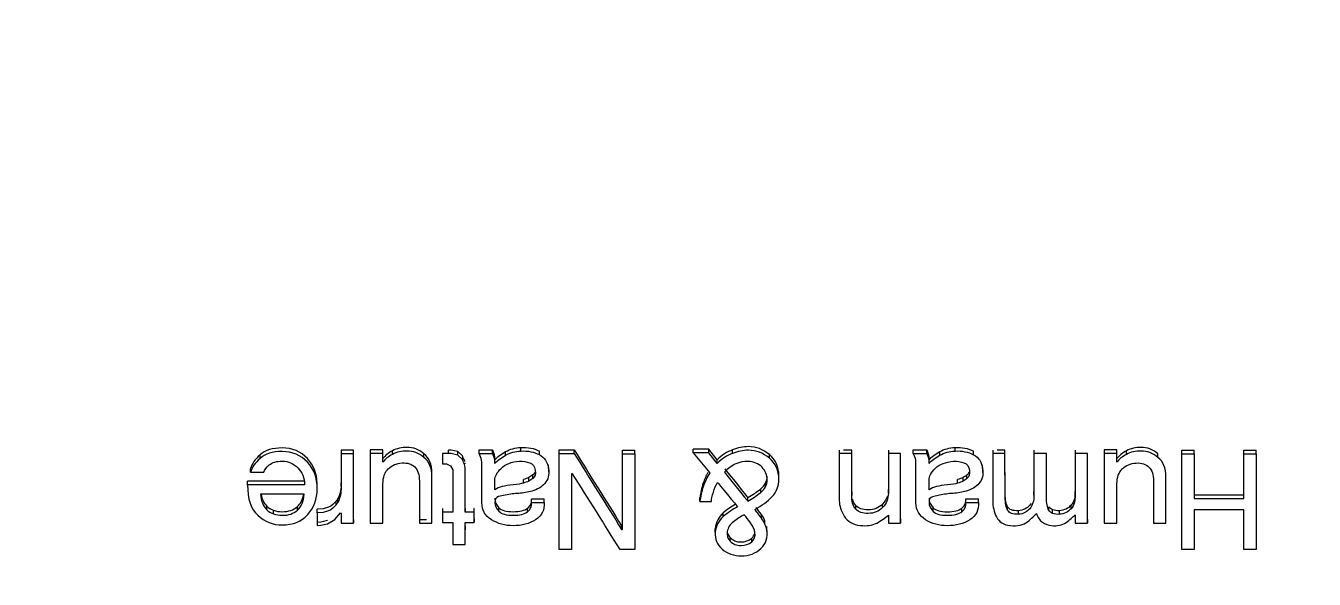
# Model space of a CAD drawing. Header units: millimetres. Extents: x 28 to 2974, y 8 to 3716.
# Drawn here: x 933.29 to 948.25, y 1075.72 to 1082.14 of the extents above; entities that cross this region are included whole.
import ezdxf

# ---------------------------------------------------------------- set-up
doc = ezdxf.new("R2010")
doc.units = ezdxf.units.MM
doc.layers.add('1LINE', color=7, linetype='CONTINUOUS')

msp = doc.modelspace()

# ---------------------------------------------------------------- linework, layer by layer
at = {"layer": '1LINE', "linetype": 'Continuous'}
for p, q in [((936.013, 1077.121), (936.013, 1077.162)), ((936.955, 1077.217), (936.955, 1077.175)), ((937.551, 1077.167), (937.551, 1077.209)), ((937.915, 1077.133), (937.915, 1077.175)), ((938.199, 1077.176), (938.199, 1077.218)), ((938.308, 1077.157), (938.308, 1077.199)), ((938.556, 1077.178), (938.556, 1077.22)), ((938.712, 1077.178), (938.712, 1077.22)), ((938.864, 1077.158), (938.864, 1077.199)), ((939.04, 1077.206), (939.04, 1077.248)), ((939.255, 1077.164), (939.255, 1077.206)), ((939.485, 1077.178), (939.485, 1077.22)), ((939.659, 1077.178), (939.659, 1077.22)), ((940.221, 1077.175), (940.221, 1077.217)), ((940.365, 1077.175), (940.365, 1077.217)), ((941.042, 1077.187), (941.042, 1077.229)), ((941.221, 1077.187), (941.221, 1077.229)), ((941.496, 1077.178), (941.496, 1077.22)), ((941.925, 1077.124), (941.925, 1077.166)), ((942.737, 1077.218), (942.737, 1077.176)), ((943.306, 1077.218), (943.306, 1077.169)), ((943.596, 1077.178), (943.596, 1077.22)), ((943.752, 1077.178), (943.752, 1077.22)), ((943.905, 1077.157), (943.905, 1077.199)), ((944.081, 1077.206), (944.081, 1077.248)), ((944.295, 1077.163), (944.295, 1077.205)), ((944.518, 1077.218), (944.518, 1077.176)), ((944.996, 1077.218), (944.996, 1077.176)), ((945.475, 1077.218), (945.475, 1077.176)), ((946.071, 1077.167), (946.071, 1077.209)), ((946.436, 1077.133), (946.436, 1077.174)), ((946.711, 1077.174), (946.711, 1077.216)), ((946.856, 1077.174), (946.856, 1077.216)), ((947.431, 1077.174), (947.431, 1077.216)), ((947.575, 1077.174), (947.575, 1077.216)), ((935.902, 1076.961), (935.902, 1077.003)), ((937.44, 1077.077), (937.44, 1077.089)), ((938.365, 1077.099), (938.365, 1077.141)), ((938.393, 1077.057), (938.393, 1077.065)), ((938.395, 1076.959), (938.395, 1076.999)), ((938.738, 1077.062), (938.738, 1077.104)), ((939.361, 1077.004), (939.361, 1077.046)), ((939.364, 1076.961), (939.364, 1077.003)), ((941.319, 1077.062), (941.319, 1077.104)), ((943.778, 1077.062), (943.778, 1077.104)), ((944.4, 1077.004), (944.4, 1077.046)), ((944.404, 1076.957), (944.404, 1076.999)), ((945.96, 1077.119), (945.96, 1077.122)), ((945.96, 1077.077), (945.96, 1077.088)), ((935.869, 1076.814), (935.869, 1076.855)), ((939.07, 1076.834), (939.07, 1076.875)), ((939.133, 1076.857), (939.133, 1076.899)), ((939.179, 1076.887), (939.179, 1076.929)), ((942.035, 1076.87), (942.035, 1076.929)), ((944.11, 1076.833), (944.11, 1076.875)), ((944.173, 1076.857), (944.173, 1076.899)), ((944.219, 1076.887), (944.219, 1076.928)), ((936.676, 1076.76), (936.676, 1076.823)), ((936.955, 1076.794), (936.955, 1076.836)), ((937.44, 1076.824), (937.44, 1076.827)), ((941.157, 1076.792), (941.157, 1076.834)), ((941.825, 1076.725), (941.825, 1076.767)), ((941.879, 1076.791), (941.879, 1076.833)), ((942.881, 1076.732), (942.881, 1076.69)), ((943.306, 1076.716), (943.306, 1076.758)), ((944.996, 1076.695), (944.996, 1076.737)), ((945.475, 1076.695), (945.475, 1076.737)), ((945.96, 1076.824), (945.96, 1076.826)), ((936.091, 1076.525), (936.091, 1076.567)), ((936.447, 1076.519), (936.447, 1076.561)), ((936.896, 1076.583), (936.896, 1076.624)), ((936.917, 1076.614), (936.917, 1076.656)), ((938.785, 1076.507), (938.785, 1076.548)), ((939.164, 1076.609), (939.164, 1076.651)), ((939.31, 1076.609), (939.31, 1076.651)), ((941.117, 1076.622), (941.117, 1076.664)), ((941.675, 1076.624), (941.675, 1076.666)), ((942.929, 1076.531), (942.929, 1076.573)), ((943.24, 1076.549), (943.24, 1076.591)), ((943.827, 1076.506), (943.827, 1076.548)), ((944.205, 1076.609), (944.205, 1076.651)), ((944.351, 1076.609), (944.351, 1076.651)), ((944.691, 1076.519), (944.691, 1076.56)), ((945.169, 1076.519), (945.169, 1076.56)), ((945.428, 1076.536), (945.428, 1076.578)), ((936.17, 1076.476), (936.17, 1076.518)), ((936.674, 1076.489), (936.674, 1076.531)), ((937.099, 1076.413), (937.099, 1076.372)), ((938.13, 1076.538), (938.13, 1076.496)), ((938.13, 1076.496), (938.13, 1076.485)), ((938.395, 1076.538), (938.395, 1076.496)), ((938.489, 1076.42), (938.499, 1076.421)), ((938.499, 1076.421), (938.499, 1076.379)), ((939.119, 1076.502), (939.119, 1076.544)), ((941.389, 1076.446), (941.389, 1076.488)), ((941.833, 1076.426), (941.833, 1076.468)), ((941.873, 1076.359), (941.873, 1076.4)), ((943.306, 1076.448), (943.306, 1076.4)), ((943.449, 1076.419), (943.449, 1076.371)), ((944.16, 1076.501), (944.16, 1076.543)), ((944.817, 1076.472), (944.817, 1076.514)), ((945.213, 1076.481), (945.213, 1076.523)), ((945.293, 1076.472), (945.293, 1076.514)), ((945.475, 1076.467), (945.475, 1076.456)), ((945.619, 1076.413), (945.619, 1076.371)), ((938.395, 1076.334), (938.395, 1076.292)), ((940.21, 1076.296), (940.21, 1076.337)), ((941.297, 1076.263), (941.297, 1076.305)), ((941.895, 1076.288), (941.895, 1076.33)), ((941.899, 1076.242), (941.899, 1076.284)), ((943.449, 1076.369), (943.449, 1076.371)), ((945.619, 1076.369), (945.619, 1076.371)), ((941.471, 1076.159), (941.471, 1076.201)), ((941.72, 1076.153), (941.72, 1076.195))]:
    msp.add_line(p, q, dxfattribs=at)
for points, knots in [([(925.289, 1062.226), (923.207, 1064.56), (922.059, 1067.565), (922.059, 1070.686), (922.059, 1070.686), (922.059, 1266.111), (922.059, 1266.111), (922.059, 1279.985), (933.409, 1291.271), (961.31, 1291.271), (972.659, 1279.985), (972.659, 1266.111), (972.659, 1266.111), (972.659, 1070.686), (972.659, 1070.686)], [0, 0, 0, 0, 0.2, 0.2, 0.2, 0.4, 0.4, 0.4, 0.6, 0.6, 0.8, 0.8, 0.8, 1, 1, 1, 1]), ([(936.676, 1076.83), (936.673, 1076.947), (936.635, 1077.042), (936.487, 1077.2), (936.389, 1077.242), (936.27, 1077.242), (936.157, 1077.242), (936.072, 1077.217), (936.013, 1077.162)], [0, 0, 0, 0, 0.322709, 0.322709, 0.661354, 0.661354, 0.661354, 1, 1, 1, 1]), ([(936.567, 1076.468), (936.64, 1076.547), (936.676, 1076.648), (936.676, 1076.896), (936.638, 1076.997), (936.487, 1077.158), (936.389, 1077.2), (936.27, 1077.2), (936.157, 1077.2), (936.072, 1077.175), (936.013, 1077.121)], [0, 0, 0, 0, 0.25, 0.25, 0.5, 0.5, 0.75, 0.75, 0.75, 1, 1, 1, 1]), ([(937.099, 1076.773), (937.099, 1076.974), (937.099, 1077.175), (937.099, 1077.175), (937.099, 1077.175), (936.955, 1077.175), (936.955, 1077.175), (936.955, 1077.175), (936.955, 1076.794), (936.955, 1076.794), (936.955, 1076.719), (936.941, 1076.658), (936.917, 1076.614)], [0, 0, 0, 0, 0.142857, 0.142857, 0.142857, 0.428571, 0.428571, 0.428571, 0.714286, 0.714286, 0.714286, 1, 1, 1, 1]), ([(937.099, 1077.149), (937.099, 1077.191), (937.099, 1077.217), (937.099, 1077.217), (937.099, 1077.217), (936.955, 1077.217), (936.955, 1077.217), (936.955, 1077.217), (936.955, 1077.199), (936.955, 1077.169)], [0, 0, 0, 0, 0.127763, 0.127763, 0.127763, 0.842026, 0.842026, 0.842026, 1, 1, 1, 1]), ([(937.44, 1077.13), (937.44, 1077.157), (937.44, 1077.22), (937.44, 1077.22), (937.44, 1077.22), (937.291, 1077.22), (937.291, 1077.22), (937.291, 1077.22), (937.291, 1077.201), (937.291, 1077.169)], [0, 0, 0, 0, 0.407588, 0.407588, 0.407588, 0.921685, 0.921685, 0.921685, 1, 1, 1, 1]), ([(937.44, 1077.089), (937.44, 1077.115), (937.44, 1077.178), (937.44, 1077.178), (937.44, 1077.178), (937.291, 1077.178), (937.291, 1077.178), (937.291, 1077.178), (937.291, 1077.159), (937.291, 1077.128)], [0, 0, 0, 0, 0.407588, 0.407588, 0.407588, 0.921685, 0.921685, 0.921685, 1, 1, 1, 1]), ([(937.915, 1077.175), (937.854, 1077.224), (937.79, 1077.248), (937.719, 1077.248), (937.657, 1077.248), (937.6, 1077.236), (937.551, 1077.209)], [0, 0, 0, 0, 0.5, 0.5, 0.5, 1, 1, 1, 1]), ([(937.915, 1077.133), (937.854, 1077.182), (937.79, 1077.206), (937.719, 1077.206), (937.657, 1077.206), (937.6, 1077.195), (937.551, 1077.167)], [0, 0, 0, 0, 0.5, 0.5, 0.5, 1, 1, 1, 1]), ([(938.007, 1076.441), (938.007, 1076.553), (938.007, 1076.949), (938.007, 1076.949), (938.007, 1077.051), (937.976, 1077.125), (937.915, 1077.175)], [0, 0, 0, 0, 0.461938, 0.461938, 0.461938, 1, 1, 1, 1]), ([(938.129, 1077.176), (938.129, 1077.176), (938.129, 1077.176), (938.129, 1077.176), (938.129, 1077.176), (938.13, 1077.059), (938.13, 1077.059)], [0, 0, 0, 0, 0.022908, 0.022908, 0.022908, 1, 1, 1, 1]), ([(938.308, 1077.199), (938.308, 1077.199), (938.231, 1077.218), (938.231, 1077.218), (938.231, 1077.218), (938.216, 1077.218), (938.199, 1077.218)], [0, 0, 0, 0, 0.727273, 0.727273, 0.727273, 1, 1, 1, 1]), ([(938.308, 1077.157), (938.308, 1077.157), (938.231, 1077.176), (938.231, 1077.176), (938.231, 1077.176), (938.216, 1077.176), (938.199, 1077.176)], [0, 0, 0, 0, 0.727273, 0.727273, 0.727273, 1, 1, 1, 1]), ([(938.365, 1077.141), (938.363, 1077.146), (938.361, 1077.15), (938.361, 1077.15), (938.361, 1077.15), (938.308, 1077.199), (938.308, 1077.199)], [0, 0, 0, 0, 0.2, 0.2, 0.2, 1, 1, 1, 1]), ([(938.365, 1077.099), (938.363, 1077.105), (938.361, 1077.108), (938.361, 1077.108), (938.361, 1077.108), (938.308, 1077.157), (938.308, 1077.157)], [0, 0, 0, 0, 0.2, 0.2, 0.2, 1, 1, 1, 1]), ([(938.588, 1077.048), (938.588, 1077.086), (938.583, 1077.117), (938.573, 1077.14), (938.573, 1077.14), (938.556, 1077.178), (938.556, 1077.178)], [0, 0, 0, 0, 0.5, 0.5, 0.5, 1, 1, 1, 1]), ([(938.712, 1077.22), (938.712, 1077.22), (938.731, 1077.164), (938.731, 1077.164), (938.731, 1077.164), (938.738, 1077.104), (938.738, 1077.104)], [0, 0, 0, 0, 0.5, 0.5, 0.5, 1, 1, 1, 1]), ([(938.712, 1077.178), (938.712, 1077.178), (938.731, 1077.122), (938.731, 1077.122), (938.731, 1077.122), (938.738, 1077.062), (938.738, 1077.062)], [0, 0, 0, 0, 0.5, 0.5, 0.5, 1, 1, 1, 1]), ([(941.042, 1077.187), (941.042, 1077.187), (941.232, 1076.954), (941.232, 1076.954), (941.203, 1076.903), (941.177, 1076.851), (941.157, 1076.792)], [0, 0, 0, 0, 0.5, 0.5, 0.5, 1, 1, 1, 1]), ([(941.925, 1077.166), (941.851, 1077.226), (941.772, 1077.257), (941.682, 1077.257), (941.62, 1077.257), (941.557, 1077.244), (941.496, 1077.22)], [0, 0, 0, 0, 0.5, 0.5, 0.5, 1, 1, 1, 1]), ([(941.925, 1077.124), (941.851, 1077.185), (941.772, 1077.215), (941.682, 1077.215), (941.62, 1077.215), (941.557, 1077.202), (941.496, 1077.178)], [0, 0, 0, 0, 0.5, 0.5, 0.5, 1, 1, 1, 1]), ([(942.034, 1076.895), (942.035, 1076.904), (942.035, 1076.912), (942.035, 1076.921), (942.035, 1077.022), (941.999, 1077.104), (941.925, 1077.166)], [0, 0, 0, 0, 0.098645, 0.098645, 0.098645, 1, 1, 1, 1]), ([(942.787, 1077.176), (942.76, 1077.176), (942.737, 1077.176), (942.737, 1077.176), (942.737, 1077.176), (942.737, 1076.627), (942.737, 1076.627), (942.737, 1076.571), (942.756, 1076.513), (942.794, 1076.451)], [0, 0, 0, 0, 0.164853, 0.164853, 0.164853, 0.582427, 0.582427, 0.582427, 1, 1, 1, 1]), ([(942.881, 1077.034), (942.881, 1077.133), (942.881, 1077.218), (942.881, 1077.218), (942.881, 1077.218), (942.828, 1077.218), (942.787, 1077.218)], [0, 0, 0, 0, 0.408367, 0.408367, 0.408367, 1, 1, 1, 1]), ([(942.881, 1076.992), (942.881, 1077.091), (942.881, 1077.176), (942.881, 1077.176), (942.881, 1077.176), (942.828, 1077.176), (942.787, 1077.176)], [0, 0, 0, 0, 0.408367, 0.408367, 0.408367, 1, 1, 1, 1]), ([(943.306, 1076.462), (943.306, 1076.462), (943.306, 1076.369), (943.306, 1076.369), (943.306, 1076.369), (943.449, 1076.369), (943.449, 1076.369), (943.449, 1076.369), (943.449, 1077.176), (943.449, 1077.176), (943.449, 1077.176), (943.306, 1077.176), (943.306, 1077.176), (943.306, 1077.176), (943.306, 1076.716), (943.306, 1076.716), (943.306, 1076.651), (943.284, 1076.595), (943.24, 1076.549)], [0, 0, 0, 0, 0.166667, 0.166667, 0.166667, 0.333333, 0.333333, 0.333333, 0.5, 0.5, 0.5, 0.666667, 0.666667, 0.666667, 0.833333, 0.833333, 0.833333, 1, 1, 1, 1]), ([(943.627, 1077.048), (943.627, 1077.086), (943.623, 1077.117), (943.614, 1077.139), (943.614, 1077.139), (943.596, 1077.178), (943.596, 1077.178)], [0, 0, 0, 0, 0.5, 0.5, 0.5, 1, 1, 1, 1]), ([(943.752, 1077.22), (943.752, 1077.22), (943.771, 1077.163), (943.771, 1077.163), (943.771, 1077.163), (943.778, 1077.104), (943.778, 1077.104)], [0, 0, 0, 0, 0.5, 0.5, 0.5, 1, 1, 1, 1]), ([(943.752, 1077.178), (943.752, 1077.178), (943.771, 1077.122), (943.771, 1077.122), (943.771, 1077.122), (943.778, 1077.062), (943.778, 1077.062)], [0, 0, 0, 0, 0.5, 0.5, 0.5, 1, 1, 1, 1]), ([(944.691, 1076.519), (944.671, 1076.552), (944.663, 1076.601), (944.663, 1076.665), (944.663, 1076.665), (944.66, 1077.176), (944.66, 1077.176), (944.66, 1077.176), (944.518, 1077.176), (944.518, 1077.176), (944.518, 1077.176), (944.518, 1076.627), (944.518, 1076.627), (944.518, 1076.56), (944.533, 1076.497), (944.562, 1076.441)], [0, 0, 0, 0, 0.2, 0.2, 0.2, 0.4, 0.4, 0.4, 0.6, 0.6, 0.6, 0.8, 0.8, 0.8, 1, 1, 1, 1]), ([(944.691, 1076.56), (944.671, 1076.594), (944.663, 1076.643), (944.663, 1076.707), (944.663, 1076.707), (944.66, 1077.218), (944.66, 1077.218), (944.66, 1077.218), (944.609, 1077.218), (944.568, 1077.218)], [0, 0, 0, 0, 0.384389, 0.384389, 0.384389, 0.768777, 0.768777, 0.768777, 1, 1, 1, 1]), ([(945.169, 1076.519), (945.151, 1076.552), (945.142, 1076.601), (945.142, 1076.665), (945.142, 1076.665), (945.142, 1077.176), (945.142, 1077.176), (945.142, 1077.176), (944.996, 1077.176), (944.996, 1077.176), (944.996, 1077.176), (944.996, 1076.695), (944.996, 1076.695), (944.996, 1076.628), (944.98, 1076.573), (944.915, 1076.498), (944.871, 1076.476), (944.817, 1076.472)], [0, 0, 0, 0, 0.166667, 0.166667, 0.166667, 0.333333, 0.333333, 0.333333, 0.5, 0.5, 0.5, 0.666667, 0.666667, 0.666667, 0.833333, 0.833333, 1, 1, 1, 1]), ([(945.475, 1077.216), (945.475, 1077.184), (945.475, 1076.737), (945.475, 1076.737), (945.475, 1076.706), (945.472, 1076.678), (945.465, 1076.653)], [0, 0, 0, 0, 0.677698, 0.677698, 0.677698, 1, 1, 1, 1]), ([(945.48, 1077.176), (945.477, 1077.176), (945.475, 1077.176), (945.475, 1077.176), (945.475, 1077.176), (945.475, 1076.695), (945.475, 1076.695), (945.475, 1076.664), (945.472, 1076.636), (945.465, 1076.611)], [0, 0, 0, 0, 0.071377, 0.071377, 0.071377, 0.708076, 0.708076, 0.708076, 1, 1, 1, 1]), ([(945.619, 1076.697), (945.619, 1076.92), (945.619, 1077.176), (945.619, 1077.176), (945.619, 1077.176), (945.506, 1077.176), (945.48, 1077.176)], [0, 0, 0, 0, 0.387946, 0.387946, 0.387946, 1, 1, 1, 1]), ([(945.96, 1077.13), (945.96, 1077.156), (945.96, 1077.22), (945.96, 1077.22), (945.96, 1077.22), (945.812, 1077.22), (945.812, 1077.22), (945.812, 1077.22), (945.812, 1077.201), (945.812, 1077.169)], [0, 0, 0, 0, 0.407588, 0.407588, 0.407588, 0.921685, 0.921685, 0.921685, 1, 1, 1, 1]), ([(945.96, 1077.088), (945.96, 1077.115), (945.96, 1077.178), (945.96, 1077.178), (945.96, 1077.178), (945.812, 1077.178), (945.812, 1077.178), (945.812, 1077.178), (945.812, 1077.159), (945.812, 1077.127)], [0, 0, 0, 0, 0.407588, 0.407588, 0.407588, 0.921685, 0.921685, 0.921685, 1, 1, 1, 1]), ([(946.436, 1077.174), (946.374, 1077.224), (946.31, 1077.248), (946.24, 1077.248), (946.177, 1077.248), (946.122, 1077.236), (946.071, 1077.209)], [0, 0, 0, 0, 0.5, 0.5, 0.5, 1, 1, 1, 1]), ([(946.436, 1077.133), (946.374, 1077.182), (946.31, 1077.206), (946.24, 1077.206), (946.177, 1077.206), (946.122, 1077.194), (946.071, 1077.167)], [0, 0, 0, 0, 0.5, 0.5, 0.5, 1, 1, 1, 1]), ([(935.902, 1076.961), (935.902, 1076.961), (936.056, 1076.961), (936.056, 1076.961), (936.065, 1076.988), (936.087, 1077.016), (936.119, 1077.045)], [0, 0, 0, 0, 0.5, 0.5, 0.5, 1, 1, 1, 1]), ([(936.119, 1077.045), (936.153, 1077.075), (936.205, 1077.089), (936.341, 1077.089), (936.4, 1077.064), (936.45, 1077.013)], [0, 0, 0, 0, 0.5, 0.5, 1, 1, 1, 1]), ([(936.955, 1077.108), (936.955, 1076.995), (936.955, 1076.836), (936.955, 1076.836), (936.955, 1076.804), (936.952, 1076.775), (936.948, 1076.748)], [0, 0, 0, 0, 0.605016, 0.605016, 0.605016, 1, 1, 1, 1]), ([(937.291, 1077.128), (937.291, 1076.951), (937.291, 1076.37), (937.291, 1076.37), (937.291, 1076.37), (937.352, 1076.37), (937.396, 1076.37)], [0, 0, 0, 0, 0.569504, 0.569504, 0.569504, 1, 1, 1, 1]), ([(937.809, 1077.021), (937.844, 1076.985), (937.862, 1076.931), (937.862, 1076.857), (937.862, 1076.857), (937.862, 1076.37), (937.862, 1076.37), (937.862, 1076.37), (938.007, 1076.37), (938.007, 1076.37), (938.007, 1076.37), (938.007, 1076.907), (938.007, 1076.907), (938.007, 1077.009), (937.976, 1077.084), (937.915, 1077.133)], [0, 0, 0, 0, 0.2, 0.2, 0.2, 0.4, 0.4, 0.4, 0.6, 0.6, 0.6, 0.8, 0.8, 0.8, 1, 1, 1, 1]), ([(938.39, 1077.084), (938.389, 1077.087), (938.388, 1077.09), (938.388, 1077.093), (938.388, 1077.093), (938.373, 1077.125), (938.365, 1077.141)], [0, 0, 0, 0, 0.149128, 0.149128, 0.149128, 1, 1, 1, 1]), ([(938.447, 1076.377), (938.473, 1076.378), (938.499, 1076.378), (938.499, 1076.378), (938.499, 1076.379), (938.499, 1076.496), (938.499, 1076.496), (938.499, 1076.496), (938.395, 1076.496), (938.395, 1076.496), (938.395, 1076.496), (938.395, 1076.957), (938.395, 1076.957), (938.395, 1076.999), (938.393, 1077.031), (938.388, 1077.051), (938.388, 1077.051), (938.373, 1077.083), (938.365, 1077.099)], [0, 0, 0, 0, 0.095238, 0.095238, 0.095238, 0.285714, 0.285714, 0.285714, 0.47619, 0.47619, 0.47619, 0.666667, 0.666667, 0.666667, 0.857143, 0.857143, 0.857143, 1, 1, 1, 1]), ([(938.699, 1076.409), (938.625, 1076.457), (938.588, 1076.52), (938.588, 1076.604), (938.588, 1076.604), (938.588, 1077.048), (938.588, 1077.048)], [0, 0, 0, 0, 0.5, 0.5, 0.5, 1, 1, 1, 1]), ([(941.957, 1076.678), (942.008, 1076.733), (942.035, 1076.8), (942.035, 1076.879), (942.035, 1076.98), (941.999, 1077.062), (941.925, 1077.124)], [0, 0, 0, 0, 0.5, 0.5, 0.5, 1, 1, 1, 1]), ([(943.738, 1076.408), (943.665, 1076.456), (943.627, 1076.519), (943.627, 1076.604), (943.627, 1076.604), (943.627, 1077.048), (943.627, 1077.048)], [0, 0, 0, 0, 0.5, 0.5, 0.5, 1, 1, 1, 1]), ([(945.812, 1077.127), (945.812, 1076.95), (945.812, 1076.369), (945.812, 1076.369), (945.812, 1076.369), (945.873, 1076.369), (945.917, 1076.369)], [0, 0, 0, 0, 0.569504, 0.569504, 0.569504, 1, 1, 1, 1]), ([(946.33, 1077.02), (946.366, 1076.985), (946.384, 1076.931), (946.384, 1076.857), (946.384, 1076.857), (946.384, 1076.369), (946.384, 1076.369), (946.384, 1076.369), (946.527, 1076.369), (946.527, 1076.369), (946.527, 1076.369), (946.527, 1076.906), (946.527, 1076.906), (946.527, 1077.009), (946.497, 1077.083), (946.436, 1077.133)], [0, 0, 0, 0, 0.2, 0.2, 0.2, 0.4, 0.4, 0.4, 0.6, 0.6, 0.6, 0.8, 0.8, 0.8, 1, 1, 1, 1]), ([(938.251, 1076.988), (938.251, 1076.988), (938.251, 1076.936), (938.251, 1076.936), (938.251, 1076.496), (938.251, 1076.496), (938.251, 1076.496), (938.13, 1076.496), (938.13, 1076.496), (938.13, 1076.496), (938.13, 1076.482), (938.13, 1076.462)], [0, 0, 0, 0, 0.298149, 0.298149, 0.596299, 0.596299, 0.596299, 0.894448, 0.894448, 0.894448, 1, 1, 1, 1]), ([(942.891, 1076.602), (942.885, 1076.627), (942.881, 1076.657), (942.881, 1076.69), (942.881, 1076.69), (942.881, 1076.855), (942.881, 1076.992)], [0, 0, 0, 0, 0.436703, 0.436703, 0.436703, 1, 1, 1, 1]), ([(936.955, 1076.37), (936.955, 1076.37), (936.955, 1076.37), (936.955, 1076.37), (936.955, 1076.37), (937.099, 1076.37), (937.099, 1076.37), (937.099, 1076.37), (937.099, 1076.571), (937.099, 1076.773)], [0, 0, 0, 0, 0.000518, 0.000518, 0.000518, 0.666839, 0.666839, 0.666839, 1, 1, 1, 1]), ([(937.396, 1076.37), (937.42, 1076.37), (937.44, 1076.37), (937.44, 1076.37), (937.44, 1076.37), (937.44, 1076.788), (937.44, 1076.824)], [0, 0, 0, 0, 0.272983, 0.272983, 0.272983, 1, 1, 1, 1]), ([(938.952, 1076.814), (938.899, 1076.809), (938.857, 1076.803), (938.825, 1076.794), (938.825, 1076.794), (938.778, 1076.779), (938.778, 1076.779), (938.778, 1076.779), (938.738, 1076.757), (938.738, 1076.757)], [0, 0, 0, 0, 0.333191, 0.333191, 0.333191, 0.666383, 0.666383, 0.666383, 1, 1, 1, 1]), ([(938.938, 1076.708), (938.912, 1076.704), (938.886, 1076.7), (938.86, 1076.695), (938.86, 1076.695), (938.779, 1076.677), (938.779, 1076.677), (938.753, 1076.67), (938.738, 1076.646), (938.738, 1076.574), (938.755, 1076.54), (938.785, 1076.507)], [0, 0, 0, 0, 0.142857, 0.142857, 0.142857, 0.428571, 0.428571, 0.428571, 0.714286, 0.714286, 1, 1, 1, 1]), ([(943.992, 1076.813), (943.94, 1076.808), (943.896, 1076.802), (943.866, 1076.793), (943.866, 1076.793), (943.818, 1076.779), (943.818, 1076.779), (943.818, 1076.779), (943.778, 1076.756), (943.778, 1076.756)], [0, 0, 0, 0, 0.333603, 0.333603, 0.333603, 0.667206, 0.667206, 0.667206, 1, 1, 1, 1]), ([(943.978, 1076.707), (943.952, 1076.704), (943.926, 1076.7), (943.9, 1076.695), (943.9, 1076.695), (943.82, 1076.676), (943.82, 1076.676), (943.792, 1076.669), (943.778, 1076.646), (943.778, 1076.573), (943.794, 1076.539), (943.827, 1076.506)], [0, 0, 0, 0, 0.142857, 0.142857, 0.142857, 0.428571, 0.428571, 0.428571, 0.714286, 0.714286, 1, 1, 1, 1]), ([(945.475, 1076.456), (945.475, 1076.429), (945.475, 1076.369), (945.475, 1076.369), (945.475, 1076.369), (945.619, 1076.369), (945.619, 1076.369), (945.619, 1076.369), (945.619, 1076.523), (945.619, 1076.697)], [0, 0, 0, 0, 0.353045, 0.353045, 0.353045, 0.803191, 0.803191, 0.803191, 1, 1, 1, 1]), ([(945.917, 1076.369), (945.941, 1076.369), (945.96, 1076.369), (945.96, 1076.369), (945.96, 1076.369), (945.96, 1076.787), (945.96, 1076.824)], [0, 0, 0, 0, 0.273016, 0.273016, 0.273016, 1, 1, 1, 1]), ([(936.17, 1076.518), (936.2, 1076.507), (936.234, 1076.502), (936.343, 1076.502), (936.401, 1076.522), (936.447, 1076.561)], [0, 0, 0, 0, 0.333333, 0.333333, 1, 1, 1, 1]), ([(936.896, 1076.624), (936.873, 1076.595), (936.844, 1076.571), (936.806, 1076.553), (936.806, 1076.553), (936.747, 1076.534), (936.747, 1076.534), (936.747, 1076.534), (936.674, 1076.531), (936.674, 1076.531)], [0, 0, 0, 0, 0.272727, 0.272727, 0.272727, 0.636364, 0.636364, 0.636364, 1, 1, 1, 1]), ([(936.896, 1076.583), (936.873, 1076.553), (936.844, 1076.529), (936.806, 1076.511), (936.806, 1076.511), (936.747, 1076.492), (936.747, 1076.492), (936.747, 1076.492), (936.674, 1076.489), (936.674, 1076.489)], [0, 0, 0, 0, 0.272727, 0.272727, 0.272727, 0.636364, 0.636364, 0.636364, 1, 1, 1, 1]), ([(937.862, 1076.62), (937.862, 1076.511), (937.862, 1076.411), (937.862, 1076.411), (937.862, 1076.411), (937.905, 1076.411), (937.944, 1076.411)], [0, 0, 0, 0, 0.455288, 0.455288, 0.455288, 1, 1, 1, 1]), ([(938.739, 1076.661), (938.739, 1076.658), (938.738, 1076.654), (938.738, 1076.616), (938.755, 1076.581), (938.785, 1076.548)], [0, 0, 0, 0, 0.090437, 0.090437, 1, 1, 1, 1]), ([(938.785, 1076.548), (938.818, 1076.517), (938.871, 1076.502), (939.028, 1076.502), (939.084, 1076.516), (939.119, 1076.544)], [0, 0, 0, 0, 0.5, 0.5, 1, 1, 1, 1]), ([(943.24, 1076.591), (943.194, 1076.547), (943.14, 1076.523), (943.007, 1076.523), (942.96, 1076.54), (942.929, 1076.573)], [0, 0, 0, 0, 0.5, 0.5, 1, 1, 1, 1]), ([(943.24, 1076.549), (943.194, 1076.506), (943.14, 1076.482), (943.007, 1076.482), (942.96, 1076.498), (942.929, 1076.531)], [0, 0, 0, 0, 0.5, 0.5, 1, 1, 1, 1]), ([(943.779, 1076.661), (943.778, 1076.658), (943.778, 1076.654), (943.778, 1076.615), (943.794, 1076.581), (943.827, 1076.548)], [0, 0, 0, 0, 0.093555, 0.093555, 1, 1, 1, 1]), ([(943.827, 1076.548), (943.857, 1076.517), (943.912, 1076.501), (944.068, 1076.501), (944.124, 1076.516), (944.16, 1076.543)], [0, 0, 0, 0, 0.5, 0.5, 1, 1, 1, 1]), ([(944.963, 1076.598), (944.958, 1076.591), (944.953, 1076.584), (944.915, 1076.54), (944.871, 1076.518), (944.817, 1076.514)], [0, 0, 0, 0, 0.144474, 0.144474, 1, 1, 1, 1]), ([(935.986, 1076.46), (936.067, 1076.385), (936.161, 1076.348), (936.272, 1076.348), (936.395, 1076.348), (936.493, 1076.389), (936.567, 1076.468)], [0, 0, 0, 0, 0.5, 0.5, 0.5, 1, 1, 1, 1]), ([(936.17, 1076.476), (936.2, 1076.465), (936.234, 1076.46), (936.343, 1076.46), (936.401, 1076.48), (936.447, 1076.519)], [0, 0, 0, 0, 0.333333, 0.333333, 1, 1, 1, 1]), ([(936.674, 1076.382), (936.674, 1076.382), (936.718, 1076.385), (936.718, 1076.385), (936.718, 1076.385), (936.797, 1076.403), (936.797, 1076.403)], [0, 0, 0, 0, 0.5, 0.5, 0.5, 1, 1, 1, 1]), ([(938.499, 1076.438), (938.499, 1076.471), (938.499, 1076.538), (938.499, 1076.538), (938.499, 1076.538), (938.498, 1076.538), (938.495, 1076.538)], [0, 0, 0, 0, 0.857108, 0.857108, 0.857108, 1, 1, 1, 1]), ([(939.212, 1076.409), (939.139, 1076.363), (939.051, 1076.339), (938.95, 1076.339), (938.857, 1076.339), (938.772, 1076.363), (938.699, 1076.409)], [0, 0, 0, 0, 0.5, 0.5, 0.5, 1, 1, 1, 1]), ([(938.785, 1076.507), (938.818, 1076.475), (938.871, 1076.46), (939.028, 1076.46), (939.084, 1076.474), (939.119, 1076.502)], [0, 0, 0, 0, 0.5, 0.5, 1, 1, 1, 1]), ([(944.252, 1076.408), (944.179, 1076.362), (944.092, 1076.339), (943.99, 1076.339), (943.896, 1076.339), (943.812, 1076.362), (943.738, 1076.408)], [0, 0, 0, 0, 0.5, 0.5, 0.5, 1, 1, 1, 1]), ([(943.827, 1076.506), (943.857, 1076.475), (943.912, 1076.46), (944.068, 1076.46), (944.124, 1076.474), (944.16, 1076.501)], [0, 0, 0, 0, 0.5, 0.5, 1, 1, 1, 1]), ([(936.674, 1076.34), (936.674, 1076.34), (936.718, 1076.344), (936.718, 1076.344), (936.718, 1076.344), (936.797, 1076.361), (936.797, 1076.361)], [0, 0, 0, 0, 0.5, 0.5, 0.5, 1, 1, 1, 1]), ([(938.251, 1076.376), (938.251, 1076.376), (938.251, 1076.122), (938.251, 1076.122), (938.251, 1076.122), (938.395, 1076.122), (938.395, 1076.122), (938.395, 1076.122), (938.395, 1076.376), (938.395, 1076.376), (938.395, 1076.376), (938.421, 1076.377), (938.447, 1076.377)], [0, 0, 0, 0, 0.285714, 0.285714, 0.285714, 0.571429, 0.571429, 0.571429, 0.857143, 0.857143, 0.857143, 1, 1, 1, 1]), ([(941.471, 1076.201), (941.502, 1076.167), (941.545, 1076.151), (941.647, 1076.151), (941.688, 1076.166), (941.72, 1076.195)], [0, 0, 0, 0, 0.5, 0.5, 1, 1, 1, 1]), ([(941.471, 1076.159), (941.502, 1076.125), (941.545, 1076.109), (941.647, 1076.109), (941.688, 1076.124), (941.72, 1076.153)], [0, 0, 0, 0, 0.5, 0.5, 1, 1, 1, 1]), ([(941.378, 1076.067), (941.439, 1076.015), (941.513, 1075.989), (941.598, 1075.989), (941.691, 1075.989), (941.768, 1076.018), (941.827, 1076.075)], [0, 0, 0, 0, 0.5, 0.5, 0.5, 1, 1, 1, 1])]:
    msp.add_open_spline(points, degree=3, knots=knots, dxfattribs=at)
for points in [[(936.013, 1077.162), (935.957, 1077.11), (935.918, 1077.057), (935.902, 1077.003)], [(937.551, 1077.209), (937.5, 1077.184), (937.464, 1077.154), (937.44, 1077.119)], [(937.551, 1077.167), (937.5, 1077.142), (937.464, 1077.112), (937.44, 1077.077)], [(938.199, 1077.176), (938.17, 1077.176), (938.132, 1077.176), (938.129, 1077.176)], [(938.556, 1077.22), (938.556, 1077.22), (938.712, 1077.22), (938.712, 1077.22)], [(938.556, 1077.178), (938.556, 1077.178), (938.712, 1077.178), (938.712, 1077.178)], [(938.738, 1077.104), (938.77, 1077.14), (938.814, 1077.17), (938.864, 1077.199)], [(938.738, 1077.062), (938.77, 1077.098), (938.814, 1077.128), (938.864, 1077.158)], [(938.864, 1077.199), (938.916, 1077.229), (938.975, 1077.244), (939.04, 1077.248)], [(938.864, 1077.158), (938.916, 1077.187), (938.975, 1077.202), (939.04, 1077.206)], [(939.04, 1077.248), (939.122, 1077.252), (939.193, 1077.238), (939.255, 1077.206)], [(939.04, 1077.206), (939.122, 1077.21), (939.193, 1077.196), (939.255, 1077.164)], [(939.255, 1077.164), (939.315, 1077.13), (939.352, 1077.077), (939.361, 1077.004)], [(939.485, 1077.22), (939.543, 1077.22), (939.601, 1077.22), (939.659, 1077.22)], [(939.485, 1077.178), (939.543, 1077.178), (939.601, 1077.178), (939.659, 1077.178)], [(939.485, 1076.063), (939.485, 1076.435), (939.485, 1076.807), (939.485, 1077.178)], [(939.659, 1077.22), (939.843, 1076.926), (940.026, 1076.632), (940.21, 1076.337)], [(939.659, 1077.178), (939.843, 1076.884), (940.026, 1076.59), (940.21, 1076.296)], [(940.221, 1077.217), (940.269, 1077.217), (940.317, 1077.217), (940.365, 1077.217)], [(940.221, 1076.298), (940.221, 1076.59), (940.221, 1076.883), (940.221, 1077.175)], [(940.221, 1077.175), (940.269, 1077.175), (940.317, 1077.175), (940.365, 1077.175)], [(940.365, 1077.175), (940.365, 1076.804), (940.365, 1076.433), (940.365, 1076.062)], [(941.221, 1077.229), (941.221, 1077.229), (941.042, 1077.229), (941.042, 1077.229)], [(941.221, 1077.187), (941.221, 1077.187), (941.042, 1077.187), (941.042, 1077.187)], [(941.319, 1077.104), (941.319, 1077.104), (941.221, 1077.229), (941.221, 1077.229)], [(941.319, 1077.062), (941.319, 1077.062), (941.221, 1077.187), (941.221, 1077.187)], [(941.496, 1077.22), (941.434, 1077.196), (941.374, 1077.159), (941.319, 1077.104)], [(941.496, 1077.178), (941.434, 1077.155), (941.374, 1077.117), (941.319, 1077.062)], [(943.596, 1077.22), (943.597, 1077.22), (943.752, 1077.22), (943.752, 1077.22)], [(943.596, 1077.178), (943.597, 1077.178), (943.752, 1077.178), (943.752, 1077.178)], [(943.778, 1077.104), (943.811, 1077.139), (943.852, 1077.17), (943.905, 1077.199)], [(943.778, 1077.062), (943.811, 1077.098), (943.852, 1077.128), (943.905, 1077.157)], [(943.905, 1077.199), (943.955, 1077.229), (944.015, 1077.244), (944.081, 1077.248)], [(943.905, 1077.157), (943.955, 1077.187), (944.015, 1077.202), (944.081, 1077.206)], [(944.081, 1077.248), (944.162, 1077.252), (944.234, 1077.237), (944.295, 1077.205)], [(944.081, 1077.206), (944.162, 1077.21), (944.234, 1077.196), (944.295, 1077.163)], [(944.295, 1077.163), (944.356, 1077.13), (944.391, 1077.077), (944.4, 1077.004)], [(946.071, 1077.209), (946.022, 1077.183), (945.984, 1077.154), (945.96, 1077.119)], [(946.071, 1077.167), (946.022, 1077.142), (945.984, 1077.112), (945.96, 1077.077)], [(946.711, 1077.216), (946.759, 1077.216), (946.808, 1077.216), (946.856, 1077.216)], [(946.711, 1077.174), (946.759, 1077.174), (946.808, 1077.174), (946.856, 1077.174)], [(946.711, 1076.063), (946.711, 1076.433), (946.711, 1076.804), (946.711, 1077.174)], [(946.856, 1077.174), (946.856, 1077.002), (946.856, 1076.829), (946.856, 1076.656)], [(947.431, 1077.216), (947.479, 1077.216), (947.527, 1077.216), (947.575, 1077.216)], [(947.431, 1076.656), (947.431, 1076.829), (947.431, 1077.002), (947.431, 1077.174)], [(947.431, 1077.174), (947.479, 1077.174), (947.527, 1077.174), (947.575, 1077.174)], [(947.575, 1077.174), (947.575, 1076.804), (947.575, 1076.433), (947.575, 1076.063)], [(936.013, 1077.121), (935.957, 1077.068), (935.918, 1077.015), (935.902, 1076.961)], [(936.45, 1077.013), (936.501, 1076.962), (936.528, 1076.896), (936.529, 1076.814)], [(937.44, 1076.827), (937.44, 1076.901), (937.46, 1076.96), (937.502, 1077.001)], [(937.502, 1077.001), (937.543, 1077.041), (937.596, 1077.064), (937.661, 1077.068)], [(937.661, 1077.068), (937.725, 1077.071), (937.774, 1077.056), (937.809, 1077.021)], [(938.13, 1077.059), (938.13, 1077.059), (938.177, 1077.056), (938.177, 1077.056)], [(938.177, 1077.056), (938.177, 1077.056), (938.225, 1077.035), (938.225, 1077.035)], [(938.225, 1077.035), (938.225, 1077.035), (938.251, 1076.988), (938.251, 1076.988)], [(938.738, 1076.87), (938.738, 1076.912), (938.762, 1076.957), (938.811, 1077.005)], [(938.811, 1077.005), (938.859, 1077.053), (938.931, 1077.082), (939.024, 1077.088)], [(939.024, 1077.088), (939.066, 1077.089), (939.106, 1077.084), (939.143, 1077.069)], [(939.143, 1077.069), (939.181, 1077.056), (939.201, 1077.026), (939.208, 1076.984)], [(939.361, 1077.004), (939.371, 1076.93), (939.357, 1076.873), (939.319, 1076.831)], [(941.536, 1077.057), (941.486, 1077.035), (941.443, 1077.004), (941.403, 1076.961)], [(941.407, 1076.998), (941.441, 1076.956), (941.675, 1076.666), (941.675, 1076.666)], [(941.676, 1077.086), (941.631, 1077.087), (941.584, 1077.077), (941.536, 1077.057)], [(941.841, 1077.017), (941.8, 1077.061), (941.745, 1077.083), (941.676, 1077.086)], [(941.9, 1076.874), (941.9, 1076.925), (941.88, 1076.973), (941.841, 1077.017)], [(943.778, 1076.87), (943.778, 1076.911), (943.802, 1076.956), (943.851, 1077.005)], [(943.851, 1077.005), (943.9, 1077.053), (943.971, 1077.081), (944.064, 1077.087)], [(944.064, 1077.087), (944.107, 1077.089), (944.147, 1077.083), (944.183, 1077.069)], [(944.183, 1077.069), (944.221, 1077.055), (944.243, 1077.026), (944.248, 1076.984)], [(944.4, 1077.004), (944.411, 1076.93), (944.398, 1076.872), (944.358, 1076.831)], [(945.96, 1076.826), (945.96, 1076.901), (945.981, 1076.959), (946.022, 1077)], [(946.022, 1077), (946.064, 1077.041), (946.117, 1077.063), (946.182, 1077.067)], [(946.182, 1077.067), (946.246, 1077.071), (946.296, 1077.055), (946.33, 1077.02)], [(936.529, 1076.855), (936.529, 1076.855), (935.869, 1076.855), (935.869, 1076.855)], [(938.738, 1076.757), (938.738, 1076.757), (938.738, 1076.87), (938.738, 1076.87)], [(939.133, 1076.899), (939.114, 1076.89), (939.093, 1076.883), (939.07, 1076.875)], [(939.133, 1076.857), (939.114, 1076.848), (939.093, 1076.841), (939.07, 1076.834)], [(939.179, 1076.929), (939.166, 1076.917), (939.151, 1076.908), (939.133, 1076.899)], [(939.179, 1076.887), (939.166, 1076.876), (939.151, 1076.866), (939.133, 1076.857)], [(939.208, 1076.984), (939.213, 1076.941), (939.204, 1076.908), (939.179, 1076.887)], [(939.202, 1076.96), (939.197, 1076.948), (939.189, 1076.937), (939.179, 1076.929)], [(939.641, 1076.943), (939.637, 1076.942), (939.634, 1076.941), (939.63, 1076.94)], [(939.63, 1076.94), (939.63, 1076.648), (939.63, 1076.355), (939.63, 1076.063)], [(940.194, 1076.062), (940.009, 1076.356), (939.825, 1076.649), (939.641, 1076.943)], [(941.211, 1076.957), (941.19, 1076.918), (941.172, 1076.878), (941.157, 1076.834)], [(941.403, 1076.961), (941.403, 1076.96), (941.675, 1076.624), (941.675, 1076.624)], [(941.879, 1076.833), (941.892, 1076.858), (941.899, 1076.885), (941.9, 1076.915)], [(941.879, 1076.791), (941.892, 1076.816), (941.899, 1076.843), (941.9, 1076.874)], [(943.778, 1076.756), (943.778, 1076.756), (943.778, 1076.87), (943.778, 1076.87)], [(944.173, 1076.899), (944.155, 1076.89), (944.134, 1076.882), (944.11, 1076.875)], [(944.173, 1076.857), (944.155, 1076.848), (944.134, 1076.84), (944.11, 1076.833)], [(944.219, 1076.928), (944.206, 1076.917), (944.191, 1076.907), (944.173, 1076.899)], [(944.219, 1076.887), (944.206, 1076.875), (944.191, 1076.866), (944.173, 1076.857)], [(944.248, 1076.984), (944.254, 1076.941), (944.244, 1076.908), (944.219, 1076.887)], [(944.242, 1076.96), (944.237, 1076.947), (944.229, 1076.937), (944.219, 1076.928)], [(935.869, 1076.814), (935.867, 1076.651), (935.907, 1076.531), (935.986, 1076.46)], [(936.529, 1076.814), (936.529, 1076.814), (935.869, 1076.814), (935.869, 1076.814)], [(936.525, 1076.705), (936.525, 1076.705), (936.018, 1076.705), (936.018, 1076.705)], [(936.018, 1076.705), (936.023, 1076.631), (936.047, 1076.57), (936.091, 1076.525)], [(936.024, 1076.7), (936.034, 1076.647), (936.057, 1076.602), (936.091, 1076.567)], [(936.447, 1076.519), (936.492, 1076.56), (936.518, 1076.622), (936.525, 1076.705)], [(936.447, 1076.561), (936.483, 1076.593), (936.507, 1076.639), (936.518, 1076.698)], [(936.948, 1076.748), (936.941, 1076.712), (936.931, 1076.681), (936.917, 1076.656)], [(939.017, 1076.715), (938.991, 1076.714), (938.964, 1076.711), (938.938, 1076.708)], [(939.07, 1076.834), (939.044, 1076.825), (939.004, 1076.818), (938.952, 1076.814)], [(939.17, 1076.742), (939.122, 1076.727), (939.071, 1076.718), (939.017, 1076.715)], [(939.319, 1076.831), (939.281, 1076.788), (939.23, 1076.759), (939.17, 1076.742)], [(941.157, 1076.834), (941.139, 1076.775), (941.125, 1076.718), (941.117, 1076.664)], [(941.157, 1076.792), (941.139, 1076.733), (941.125, 1076.676), (941.117, 1076.622)], [(941.253, 1076.622), (941.253, 1076.647), (941.261, 1076.684), (941.275, 1076.728)], [(941.275, 1076.728), (941.289, 1076.772), (941.305, 1076.81), (941.323, 1076.841)], [(941.323, 1076.841), (941.323, 1076.841), (941.556, 1076.56), (941.555, 1076.56)], [(941.675, 1076.666), (941.726, 1076.697), (941.777, 1076.731), (941.825, 1076.767)], [(941.675, 1076.624), (941.726, 1076.655), (941.777, 1076.689), (941.825, 1076.725)], [(941.825, 1076.767), (941.849, 1076.786), (941.867, 1076.808), (941.879, 1076.833)], [(941.825, 1076.725), (941.849, 1076.744), (941.867, 1076.766), (941.879, 1076.791)], [(944.058, 1076.715), (944.03, 1076.713), (944.004, 1076.711), (943.978, 1076.707)], [(944.11, 1076.833), (944.086, 1076.824), (944.046, 1076.818), (943.992, 1076.813)], [(944.21, 1076.741), (944.162, 1076.727), (944.11, 1076.717), (944.058, 1076.715)], [(944.358, 1076.831), (944.32, 1076.788), (944.271, 1076.758), (944.21, 1076.741)], [(946.856, 1076.698), (947.048, 1076.698), (947.239, 1076.698), (947.431, 1076.698)], [(936.091, 1076.567), (936.114, 1076.545), (936.14, 1076.529), (936.17, 1076.518)], [(936.917, 1076.656), (936.91, 1076.645), (936.904, 1076.634), (936.896, 1076.624)], [(936.917, 1076.614), (936.91, 1076.603), (936.904, 1076.593), (936.896, 1076.583)], [(939.119, 1076.502), (939.155, 1076.531), (939.17, 1076.568), (939.164, 1076.609)], [(939.119, 1076.544), (939.14, 1076.56), (939.154, 1076.579), (939.16, 1076.6)], [(939.164, 1076.651), (939.164, 1076.651), (939.31, 1076.651), (939.31, 1076.651)], [(939.164, 1076.609), (939.164, 1076.609), (939.31, 1076.609), (939.31, 1076.609)], [(939.31, 1076.609), (939.318, 1076.524), (939.285, 1076.457), (939.212, 1076.409)], [(941.117, 1076.622), (941.117, 1076.622), (941.253, 1076.622), (941.253, 1076.622)], [(941.533, 1076.59), (941.485, 1076.562), (941.437, 1076.528), (941.389, 1076.488)], [(941.555, 1076.56), (941.5, 1076.531), (941.444, 1076.492), (941.389, 1076.446)], [(941.756, 1076.528), (941.839, 1076.573), (941.905, 1076.622), (941.957, 1076.678)], [(941.833, 1076.468), (941.809, 1076.501), (941.789, 1076.528), (941.773, 1076.549)], [(942.929, 1076.573), (942.912, 1076.591), (942.898, 1076.615), (942.89, 1076.647)], [(942.929, 1076.531), (942.912, 1076.548), (942.899, 1076.572), (942.891, 1076.602)], [(943.295, 1076.683), (943.284, 1076.648), (943.266, 1076.618), (943.24, 1076.591)], [(944.16, 1076.543), (944.195, 1076.573), (944.21, 1076.609), (944.205, 1076.651)], [(944.16, 1076.501), (944.195, 1076.531), (944.21, 1076.567), (944.205, 1076.609)], [(944.205, 1076.651), (944.206, 1076.651), (944.351, 1076.651), (944.351, 1076.651)], [(944.205, 1076.609), (944.206, 1076.609), (944.351, 1076.609), (944.351, 1076.609)], [(944.351, 1076.609), (944.358, 1076.523), (944.325, 1076.456), (944.252, 1076.408)], [(944.817, 1076.514), (944.751, 1076.51), (944.709, 1076.526), (944.691, 1076.56)], [(945.213, 1076.523), (945.193, 1076.531), (945.178, 1076.543), (945.169, 1076.56)], [(945.428, 1076.578), (945.393, 1076.54), (945.35, 1076.518), (945.293, 1076.514)], [(945.465, 1076.653), (945.457, 1076.623), (945.445, 1076.598), (945.428, 1076.578)], [(945.465, 1076.611), (945.457, 1076.582), (945.445, 1076.556), (945.428, 1076.536)], [(946.856, 1076.656), (947.048, 1076.656), (947.239, 1076.656), (947.431, 1076.656)], [(936.091, 1076.525), (936.114, 1076.503), (936.14, 1076.487), (936.17, 1076.476)], [(936.674, 1076.489), (936.674, 1076.489), (936.674, 1076.34), (936.674, 1076.34)], [(936.797, 1076.361), (936.797, 1076.361), (936.881, 1076.411), (936.881, 1076.411)], [(936.881, 1076.411), (936.881, 1076.411), (936.945, 1076.487), (936.945, 1076.487)], [(936.945, 1076.487), (936.945, 1076.487), (936.955, 1076.485), (936.955, 1076.485)], [(936.955, 1076.485), (936.955, 1076.485), (936.955, 1076.473), (936.955, 1076.458)], [(936.955, 1076.458), (936.955, 1076.424), (936.955, 1076.37), (936.955, 1076.37)], [(938.13, 1076.461), (938.13, 1076.427), (938.13, 1076.378), (938.13, 1076.378)], [(941.389, 1076.488), (941.334, 1076.439), (941.304, 1076.38), (941.297, 1076.305)], [(941.389, 1076.446), (941.334, 1076.397), (941.304, 1076.338), (941.297, 1076.263)], [(941.633, 1076.465), (941.592, 1076.445), (941.551, 1076.418), (941.509, 1076.386)], [(941.707, 1076.371), (941.68, 1076.41), (941.656, 1076.441), (941.633, 1076.465)], [(941.833, 1076.426), (941.8, 1076.472), (941.775, 1076.506), (941.756, 1076.528)], [(941.873, 1076.4), (941.863, 1076.423), (941.85, 1076.446), (941.833, 1076.468)], [(941.873, 1076.359), (941.863, 1076.382), (941.85, 1076.404), (941.833, 1076.426)], [(942.794, 1076.451), (942.832, 1076.389), (942.894, 1076.352), (942.981, 1076.343)], [(943.171, 1076.369), (943.224, 1076.398), (943.268, 1076.428), (943.306, 1076.462)], [(944.562, 1076.441), (944.59, 1076.383), (944.644, 1076.349), (944.723, 1076.34)], [(944.817, 1076.472), (944.751, 1076.469), (944.709, 1076.484), (944.691, 1076.519)], [(944.922, 1076.386), (944.969, 1076.425), (945.004, 1076.456), (945.024, 1076.481)], [(945.024, 1076.481), (945.041, 1076.436), (945.065, 1076.401), (945.096, 1076.379)], [(945.213, 1076.481), (945.193, 1076.489), (945.178, 1076.501), (945.169, 1076.519)], [(945.293, 1076.514), (945.26, 1076.512), (945.234, 1076.515), (945.213, 1076.523)], [(945.293, 1076.472), (945.26, 1076.47), (945.234, 1076.473), (945.213, 1076.481)], [(945.428, 1076.536), (945.393, 1076.498), (945.35, 1076.476), (945.293, 1076.472)], [(945.369, 1076.376), (945.412, 1076.407), (945.447, 1076.437), (945.475, 1076.467)], [(947.431, 1076.524), (947.239, 1076.524), (947.048, 1076.524), (946.856, 1076.524)], [(946.856, 1076.524), (946.856, 1076.37), (946.856, 1076.217), (946.856, 1076.063)], [(947.431, 1076.063), (947.431, 1076.217), (947.431, 1076.37), (947.431, 1076.524)], [(938.13, 1076.378), (938.13, 1076.378), (938.251, 1076.376), (938.251, 1076.376)], [(940.21, 1076.337), (940.214, 1076.338), (940.217, 1076.339), (940.221, 1076.34)], [(940.21, 1076.296), (940.214, 1076.296), (940.217, 1076.297), (940.221, 1076.298)], [(941.297, 1076.263), (941.292, 1076.186), (941.318, 1076.119), (941.378, 1076.067)], [(941.437, 1076.273), (941.427, 1076.23), (941.44, 1076.192), (941.471, 1076.159)], [(941.509, 1076.386), (941.467, 1076.355), (941.444, 1076.316), (941.437, 1076.273)], [(941.441, 1076.248), (941.447, 1076.231), (941.458, 1076.215), (941.471, 1076.201)], [(941.757, 1076.262), (941.751, 1076.298), (941.736, 1076.334), (941.707, 1076.371)], [(941.72, 1076.153), (941.753, 1076.182), (941.765, 1076.218), (941.757, 1076.262)], [(941.72, 1076.195), (941.738, 1076.211), (941.75, 1076.229), (941.756, 1076.25)], [(941.827, 1076.075), (941.887, 1076.133), (941.909, 1076.205), (941.895, 1076.288)], [(941.895, 1076.288), (941.891, 1076.312), (941.884, 1076.335), (941.873, 1076.359)], [(942.981, 1076.343), (943.055, 1076.334), (943.118, 1076.343), (943.171, 1076.369)], [(944.723, 1076.34), (944.807, 1076.333), (944.874, 1076.348), (944.922, 1076.386)], [(945.096, 1076.379), (945.128, 1076.358), (945.163, 1076.346), (945.2, 1076.34)], [(945.2, 1076.34), (945.268, 1076.334), (945.324, 1076.347), (945.369, 1076.376)], [(939.63, 1076.063), (939.582, 1076.063), (939.534, 1076.063), (939.485, 1076.063)], [(940.365, 1076.062), (940.308, 1076.062), (940.251, 1076.062), (940.194, 1076.062)], [(946.856, 1076.063), (946.808, 1076.063), (946.759, 1076.063), (946.711, 1076.063)], [(947.575, 1076.063), (947.527, 1076.063), (947.479, 1076.063), (947.431, 1076.063)]]:
    msp.add_open_spline(points, degree=3, dxfattribs=at)

doc.saveas('drawing.dxf')
